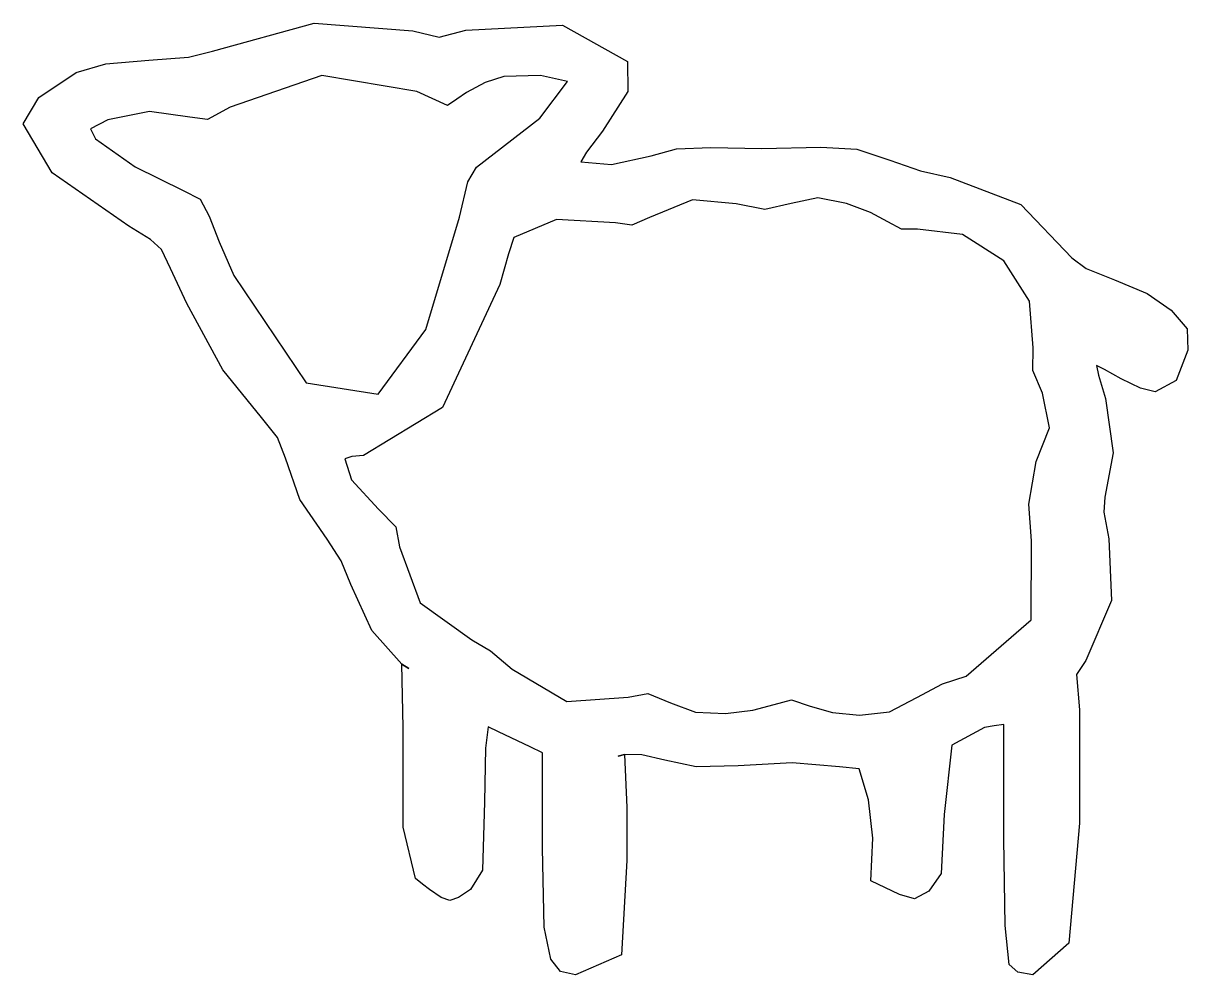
# Model space of a CAD drawing. Extents: x 2 to 469, y 0 to 382.
import ezdxf

# ---------------------------------------------------------------- set-up
doc = ezdxf.new("R2010")
doc.units = 0
doc.layers.get('0').update_dxf_attribs({"linetype": 'CONTINUOUS'})

msp = doc.modelspace()

# ---------------------------------------------------------------- linework, layer by layer
at = {"color": 7}
for points in [[(213.914198, 6.425539), (211.334265, 19.245439), (210.67062, 50.971714), (210.67062, 70.108639), (210.67062, 89.245489), (205.621403, 91.632739), (200.572193, 94.019936), (192.971797, 97.631936), (188.87928, 99.611546), (187.753185, 91.126564), (187.284787, 69.579064), (186.58083, 42.052414), (181.68312, 34.323214), (176.95863, 31.211239), (173.465895, 29.916889), (169.973175, 31.211239), (165.248662, 34.323214), (162.447825, 36.526339), (159.646995, 38.729464), (154.775295, 59.356189), (154.775295, 79.982839), (154.775295, 99.391601), (154.2117, 124.797574), (156.929347, 123.016894), (154.2117, 124.797574), (142.139152, 138.253991), (133.733692, 156.721031), (129.857377, 166.328779), (124.20723, 174.919541), (113.300325, 190.909136), (107.47176, 207.535481), (104.34738, 215.820416), (97.868475, 223.856299), (82.34562, 242.861006), (67.951454, 269.601641), (61.417537, 283.651871), (57.792535, 291.281659), (53.304316, 295.258024), (44.694989, 300.524516), (13.957004, 322.034561), (2.332117, 341.615201), (8.558308, 352.182896), (23.584011, 362.238236), (35.429275, 365.740241), (52.748793, 367.183294), (68.572848, 368.446841), (78.260602, 370.811906), (119.054572, 382.014686), (158.584005, 378.989261), (169.21392, 376.412846), (179.843842, 379.299814), (218.696617, 381.190459), (244.775512, 366.650981), (244.803337, 354.631579), (234.64383, 338.776429), (228.22893, 330.344794), (226.0569, 326.341706), (238.300357, 325.398206), (254.253337, 328.760651), (264.372232, 331.562029), (278.170657, 332.118056), (298.629412, 331.776926), (322.284832, 332.225314), (336.74469, 331.440109), (349.922625, 327.062501), (362.295772, 322.742599), (374.131417, 320.164586), (402.460485, 309.248261), (422.913405, 287.825621), (428.646443, 283.616659), (440.064278, 279.021446), (453.227798, 273.546266), (462.849218, 266.866639), (469.192875, 259.335746), (469.439813, 250.868884), (464.822468, 238.674514), (456.423833, 234.037024), (450.560325, 235.608821), (442.71744, 239.351981), (435.999885, 243.087589), (432.841883, 244.641319), (433.635533, 240.738161), (436.418655, 231.353921), (439.534965, 209.605084), (436.1916, 191.799649), (435.725693, 185.739551), (437.759303, 175.115344), (438.847253, 150.305681), (428.60907, 126.266351), (424.87605, 120.644036), (426.01473, 106.496231), (426.01473, 87.974989), (426.01473, 60.928264), (421.787678, 12.858814), (407.24709, 0.153139), (401.247818, 1.149739), (397.832003, 4.265314), (396.23547, 19.912864), (395.631225, 54.504139), (395.631225, 77.567464), (395.631225, 100.630721), (391.778903, 100.005596), (387.926595, 99.380449), (374.775173, 92.239099), (371.775383, 64.415164), (370.510725, 40.814989), (365.579925, 33.629314), (359.896958, 30.620464), (353.887013, 32.362864), (342.348645, 37.885264), (343.079813, 54.985339), (341.330393, 70.321339), (337.698158, 82.825939), (337.698158, 82.825939), (329.72571, 83.648314), (310.704788, 85.168339), (289.049453, 83.927689), (272.207295, 83.587639), (259.714928, 86.206789), (250.428285, 88.398364), (243.521115, 88.545739), (240.91476, 87.891589), (243.521115, 88.545739), (244.398015, 67.225639), (244.398015, 45.995839), (242.305193, 8.180689), (223.845195, 0.153139), (217.8648, 1.440964)], [(144.646793, 233.216711), (163.802463, 259.088046), (177.355381, 304.235385), (180.595825, 318.382724), (184.151472, 324.325446), (209.50579, 343.911767), (220.658074, 358.669627), (209.822987, 361.010903), (195.074226, 360.713117), (187.640232, 358.221192), (180.104808, 354.169346), (176.300977, 351.587999), (172.497146, 349.006652), (166.361383, 351.841076), (160.225622, 354.675501), (122.108919, 360.999366), (85.287603, 348.350153), (76.255401, 343.382128), (69.191782, 344.309601), (53.000246, 346.548186), (36.2944, 343.233335), (29.360248, 339.69077), (31.358843, 335.68971), (47.223457, 324.379295), (66.511225, 314.938454), (73.302279, 311.356375), (76.928684, 304.576424), (80.868838, 294.349626), (86.734483, 280.783063), (115.838759, 237.684189), (144.646793, 233.216711)], [(303.597758, 108.655444), (310.55508, 110.451064), (318.020287, 107.949461), (326.914275, 105.346661), (337.818788, 104.326361), (349.763738, 105.639139), (360.83268, 111.447641), (371.087828, 116.895731), (380.559428, 119.994266), (406.631715, 142.554559), (406.83921, 174.230831), (405.669773, 189.003619), (408.607777, 206.194189), (414.01467, 219.693146), (411.196673, 233.535139), (407.300783, 242.633779), (407.386462, 251.757161), (405.931395, 270.534859), (395.64756, 286.644401), (379.035143, 297.195086), (361.0467, 299.345966), (354.561532, 299.432471), (349.105005, 302.271626), (342.166192, 306.122944), (332.509702, 309.693041), (321.088192, 311.997214), (310.413645, 309.627116), (299.746237, 307.257604), (288.365805, 309.547174), (270.812633, 311.138816), (253.471687, 304.074124), (246.446813, 300.927739), (239.867048, 301.922104), (216.29319, 303.291971), (199.17735, 295.988134), (196.95534, 289.537346), (193.554278, 277.168849), (170.499233, 227.741531), (138.826193, 208.499591), (134.120753, 208.108151), (131.38533, 207.167066), (133.931243, 198.765709), (144.76989, 186.980269), (151.74792, 179.899129), (153.26904, 171.917351), (161.532173, 149.383534), (182.24568, 134.583454), (189.767048, 130.193554), (198.506715, 122.756329), (220.384695, 109.783294), (244.939433, 111.514376), (252.892905, 113.028889), (261.947303, 109.303316), (271.95159, 105.477776), (284.01708, 105.040541), (295.030718, 106.390249)]]:
    msp.add_lwpolyline(points, close=True, dxfattribs=at)

doc.saveas('drawing.dxf')
